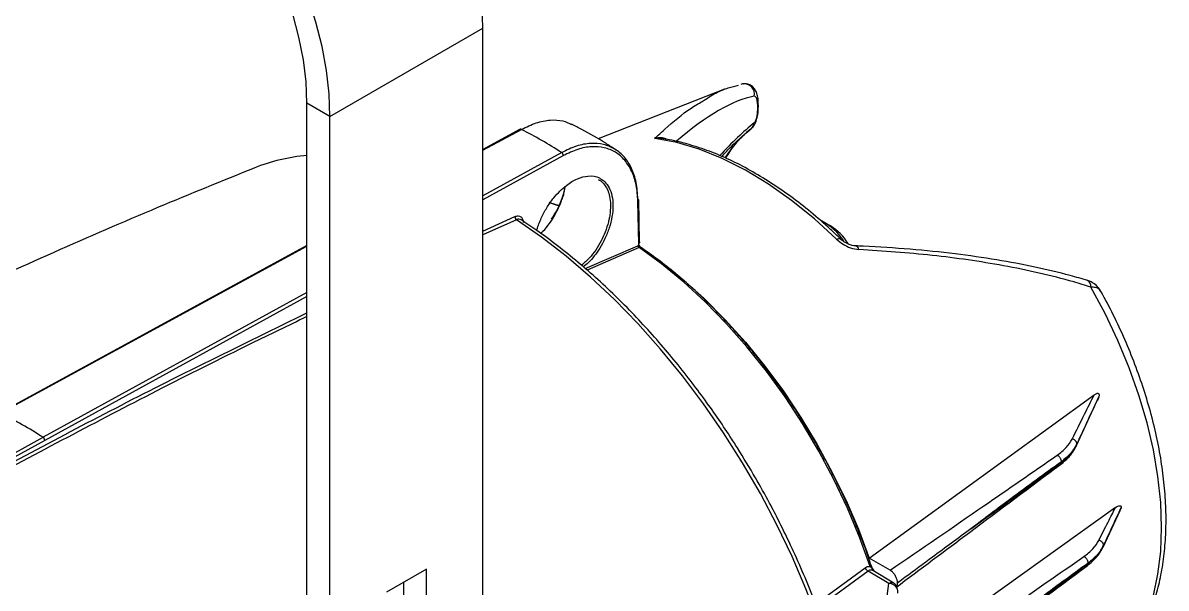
# Model space of a CAD drawing. Extents: x 17.3 to 113.1, y 4.8 to 84.5.
# Drawn here: x 82.8 to 89.4, y 69.1 to 72.37 of the extents above; entities that cross this region are included whole.
import ezdxf

# ---------------------------------------------------------------- set-up
doc = ezdxf.new("R2010")
doc.units = 0
doc.header["$MEASUREMENT"] = 0
doc.layers.add('OBJECT', color=7, linetype='CONTINUOUS')

msp = doc.modelspace()

# ---------------------------------------------------------------- linework, layer by layer
at = {"layer": 'OBJECT'}
for p, q in [((84.5727, 71.8285), (85.4566, 72.3387)), ((85.4566, 67.4403), (85.4566, 72.3387)), ((86.8509, 71.9854), (86.1208, 71.6992)), ((86.9559, 72.0163), (86.9447, 72.0137)), ((86.9558, 72.0163), (86.9528, 72.0156)), ((84.5727, 71.8285), (84.4398, 71.9052)), ((84.4398, 64.701), (84.4398, 71.9052)), ((87.0466, 71.8868), (87.0466, 71.8963)), ((84.5727, 64.5855), (84.5727, 71.8285)), ((87.043, 71.875), (87.043, 71.8844)), ((85.6718, 71.7544), (85.4566, 71.6372)), ((85.4566, 71.6329), (85.6788, 71.754)), ((85.911, 71.6199), (85.4566, 71.3704)), ((85.9208, 71.6021), (85.4566, 71.3471)), ((85.8916, 71.3127), (85.8401, 71.3297)), ((86.3567, 71.092), (86.3511, 71.3392)), ((86.3609, 71.1051), (86.3555, 71.3453)), ((85.4566, 71.1657), (85.6412, 71.2504)), ((85.6499, 71.2322), (85.4566, 71.1452)), ((87.4627, 71.1961), (87.4274, 71.2165)), ((84.4398, 71.083), (82.6662, 70.1163)), ((82.6732, 70.1158), (84.4398, 71.0787)), ((86.0462, 70.9504), (86.3498, 71.0822)), ((86.3583, 71.0714), (86.0573, 70.9407)), ((86.3567, 71.092), (86.3498, 71.0822)), ((84.4398, 70.812), (82.9165, 69.9754)), ((84.4398, 70.7887), (82.9263, 69.9575)), ((87.6862, 69.2774), (88.9861, 70.2211)), ((88.8841, 69.9286), (89.0032, 70.187)), ((81.9341, 69.4365), (82.9165, 69.9754)), ((82.9262, 69.9574), (81.9373, 69.4149)), ((82.9263, 69.9575), (82.9262, 69.9574)), ((88.8854, 69.9381), (88.8854, 69.9343)), ((88.7964, 69.8343), (88.7964, 69.832)), ((89.1088, 69.5691), (87.8361, 68.6602)), ((89.0384, 69.3447), (89.1347, 69.5522)), ((89.0397, 69.3516), (89.0397, 69.3507)), ((87.8074, 69.2075), (87.6862, 69.2774)), ((88.9508, 69.2487), (88.9508, 69.2476)), ((85.1307, 69.2143), (84.8987, 69.0804)), ((85.1307, 68.9464), (85.1307, 69.2143)), ((87.3762, 69.0122), (87.6631, 69.2224)), ((87.6805, 69.203), (87.3858, 68.9868)), ((87.7997, 69.1318), (87.6805, 69.203)), ((87.6919, 69.2299), (87.7105, 69.2084)), ((87.6976, 69.2368), (87.6974, 69.2373)), ((87.7156, 69.2013), (87.7064, 69.2065)), ((87.8295, 69.1325), (87.7084, 69.2059)), ((87.7168, 69.2009), (87.7123, 69.2085)), ((84.9977, 69.1375), (84.9977, 69.0232)), ((87.7259, 68.5573), (87.7997, 69.1318)), ((87.85, 69.134), (87.85, 69.1338))]:
    msp.add_line(p, q, dxfattribs=at)
at = {"layer": 'OBJECT', "flags": 128}
for points in [[(85.4566, 72.3387), (85.4515, 72.4688), (85.4363, 72.6037), (85.4111, 72.7422), (85.376, 72.8832), (85.3315, 73.0253), (85.2778, 73.1675), (85.2155, 73.3085), (85.1451, 73.4471), (85.0672, 73.5821), (84.9823, 73.7124), (84.8914, 73.8369), (84.7951, 73.9545), (84.6942, 74.0641), (84.5897, 74.1649), (84.4824, 74.256), (84.3732, 74.3366), (84.263, 74.4061)], [(84.5727, 71.8285), (84.5677, 71.9586), (84.5524, 72.0935), (84.5272, 72.232), (84.4921, 72.3729), (84.4476, 72.5151), (84.394, 72.6573), (84.3317, 72.7983), (84.2612, 72.9369), (84.1833, 73.0719), (84.0985, 73.2022), (84.0075, 73.3266), (83.9112, 73.4442), (83.8103, 73.5538), (83.7058, 73.6546), (83.5985, 73.7458), (83.4893, 73.8264), (83.3791, 73.8958)], [(84.4398, 71.9052), (84.4347, 72.0282), (84.4194, 72.1559), (84.3941, 72.2871), (84.3591, 72.4205), (84.3146, 72.5549), (84.2611, 72.6889), (84.1991, 72.8212), (84.1291, 72.9506), (84.052, 73.0759), (83.9684, 73.1957), (83.8791, 73.3091), (83.785, 73.4148), (83.687, 73.5118), (83.5861, 73.5993), (83.4831, 73.6764), (83.3791, 73.7423)], [(87.4984, 71.119), (87.3699, 71.2368), (87.2386, 71.3431), (87.1055, 71.4371), (86.9716, 71.5182), (86.8379, 71.5857), (86.7055, 71.639), (86.5753, 71.6779), (86.4484, 71.7019)], [(85.8393, 71.3329), (85.8413, 71.3323), (85.8972, 71.3145)], [(87.5094, 68.5406), (87.4557, 68.727), (87.3929, 68.9141), (87.3214, 69.1009), (87.2415, 69.2866), (87.1536, 69.4704), (87.058, 69.6513), (86.9552, 69.8286), (86.8456, 70.0014), (86.7299, 70.1689), (86.6085, 70.3304), (86.482, 70.485), (86.351, 70.6321), (86.216, 70.771), (86.0778, 70.901), (85.937, 71.0216), (85.7941, 71.1322), (85.6499, 71.2322)], [(87.4984, 71.119), (87.5054, 71.1219), (87.5115, 71.1233), (87.5166, 71.1233), (87.5205, 71.1217), (87.5215, 71.1209)], [(87.6919, 69.2299), (87.6309, 69.3986), (87.5609, 69.5665), (87.4824, 69.7324), (87.3958, 69.8955), (87.3018, 70.0546), (87.2008, 70.2086), (87.0935, 70.3568), (86.9806, 70.498), (86.8629, 70.6315), (86.741, 70.7563), (86.6157, 70.8717), (86.4879, 70.977), (86.3583, 71.0714)], [(86.3665, 71.0749), (86.4825, 70.9915), (86.6092, 70.8891), (86.7334, 70.7766), (86.8544, 70.6548), (86.9716, 70.5243), (87.084, 70.3861), (87.1911, 70.2409), (87.2921, 70.0897), (87.3865, 69.9334), (87.4736, 69.773), (87.553, 69.6096), (87.624, 69.444), (87.6862, 69.2774)], [(89.0422, 68.5916), (89.0482, 68.5964), (89.1224, 68.6666), (89.1879, 68.7489), (89.2442, 68.8425), (89.2908, 68.9469), (89.3275, 69.0612), (89.3538, 69.1846), (89.3697, 69.3161), (89.375, 69.4548), (89.3697, 69.5996), (89.3538, 69.7495), (89.3275, 69.9033), (89.2908, 70.0599), (89.2442, 70.2181), (89.1879, 70.3768), (89.1224, 70.5346), (89.0482, 70.6906), (88.9658, 70.8434)], [(87.6919, 69.2299), (87.6944, 69.2317), (87.6962, 69.2335), (87.6973, 69.2351), (87.6977, 69.2364), (87.6976, 69.2368)], [(87.711, 69.2067), (87.7113, 69.2069), (87.7119, 69.2077), (87.7122, 69.2082), (87.7122, 69.2086), (87.7119, 69.2087), (87.7114, 69.2087), (87.7105, 69.2084)], [(87.85, 69.1338), (87.8524, 69.1356), (87.8543, 69.137)]]:
    msp.add_lwpolyline(points, dxfattribs=at)
at = {"layer": 'OBJECT'}
for centre, radius, start, end in [((86.9649, 71.9575), 0.0595, 348.33522, 98.72377), ((87.0247, 71.8965), 0.022, 326.62751, 357.86925), ((87.0247, 71.8871), 0.022, 326.62732, 357.82104), ((85.6749, 71.7479), 0.00729, 57.71755, 115.30863), ((86.9717, 71.7975), 0.0517, 308.67817, 354.24066), ((84.2606, 69.0293), 3.0716, 57.50085, 62.50453), ((87.4156, 71.2381), 0.6625, 128.99775, 147.82029), ((84.5387, 70.5113), 1.0964, 95.10941, 111.59351), ((85.8981, 71.6012), 0.0228, 2.19241, 55.39194), ((86.3483, 71.3444), 0.00726, 7.14678, 67.21141), ((86.3484, 71.3457), 0.00706, 292.32229, 356.66853), ((85.6625, 71.2494), 0.0213, 177.2104, 233.80192), ((87.2483, 70.9132), 0.3519, 34.01858, 62.28005), ((87.2977, 70.9285), 0.3144, 32.05828, 58.33224), ((86.3636, 71.0623), 0.0105, 60.68549, 120.18528), ((87.6017, 71.0569), 0.0251, 7.25842, 75.06848), ((88.9305, 70.8497), 0.0359, 349.89193, 61.02162), ((81.2084, 67.2974), 3.1763, 57.46807, 62.53731), ((82.9037, 69.9569), 0.0225, 1.37939, 55.21489), ((87.7218, 69.2112), 0.0117, 193.73393, 227.0097)]:
    msp.add_arc(centre, radius, start, end, dxfattribs=at)
for centre, major_axis, ratio, start_param, end_param in [((85.369, 68.2037), (1.8234, 3.7243), 0.229586, 0.168538, 0.491273), ((86.2331, 69.5742), (1.1478, 2.3444), 0.229586, 0.459515, 0.64789), ((89.7532, 71.0114), (0.7659, 2.3851), 0.199933, 1.976046, 1.977174), ((90.0034, 71.1635), (0.7463, 2.324), 0.199933, 2.387846, 2.389797)]:
    msp.add_ellipse(centre, major_axis=major_axis, ratio=ratio, start_param=start_param, end_param=end_param, dxfattribs=at)
for points, knots in [([(86.7228, 71.9157), (86.7492, 71.9328), (86.8002, 71.9658), (86.8698, 71.9946), (86.9125, 72.0046), (86.9323, 72.0092)], [0, 0, 0, 0, 0.365893, 0.706692, 1, 1, 1, 1]), ([(87.0462, 71.8957), (87.0463, 71.9019), (87.0465, 71.9212), (87.0426, 71.946), (87.0348, 71.9713), (87.0223, 71.9925), (87.0033, 72.009), (86.9807, 72.0182), (86.9653, 72.0166), (86.9585, 72.0159)], [0, 0, 0, 0, 0.103248, 0.321276, 0.489573, 0.633299, 0.763184, 0.895607, 1, 1, 1, 1]), ([(86.4484, 71.7019), (86.4548, 71.7079), (86.474, 71.7259), (86.5437, 71.7887), (86.6299, 71.862), (86.7006, 71.9028), (86.7228, 71.9157)], [0, 0, 0, 0, 0.069072, 0.205279, 0.750349, 1, 1, 1, 1]), ([(87.043, 71.8844), (87.0425, 71.8961), (87.0413, 71.9198), (87.0342, 71.9419), (87.0265, 71.9444), (87.0231, 71.9454)], [0, 0, 0, 0, 0.351631, 0.714779, 1, 1, 1, 1]), ([(87.004, 71.7582), (87.0066, 71.76), (87.0158, 71.7666), (87.0265, 71.7837), (87.0368, 71.8083), (87.0432, 71.8377), (87.0464, 71.8644), (87.0463, 71.8795), (87.0462, 71.8862)], [0, 0, 0, 0, 0.070268, 0.245141, 0.446305, 0.645645, 0.842828, 1, 1, 1, 1]), ([(87.0231, 71.7923), (87.0246, 71.7938), (87.0277, 71.7968), (87.0322, 71.8058), (87.0363, 71.818), (87.04, 71.8343), (87.0426, 71.8545), (87.0429, 71.8678), (87.043, 71.875)], [0, 0, 0, 0, 0.132637, 0.266189, 0.387936, 0.535863, 0.751073, 1, 1, 1, 1]), ([(85.6788, 71.754), (85.7074, 71.7678), (85.7645, 71.7953), (85.8454, 71.8101), (85.915, 71.8077), (85.9516, 71.7901), (85.9677, 71.7825)], [0, 0, 0, 0, 0.265424, 0.530172, 0.7943, 1, 1, 1, 1]), ([(86.2224, 71.6366), (86.2033, 71.6491), (86.1388, 71.6912), (86.0539, 71.7403), (85.9877, 71.7735), (85.9681, 71.7833)], [0, 0, 0, 0, 0.229113, 0.771373, 1, 1, 1, 1]), ([(86.8346, 71.5973), (86.8505, 71.6142), (86.8954, 71.6618), (86.952, 71.7139), (86.9921, 71.7472), (87.0045, 71.7575)], [0, 0, 0, 0, 0.275695, 0.775918, 1, 1, 1, 1]), ([(86.8586, 71.5871), (86.8717, 71.6083), (86.8998, 71.6537), (86.9481, 71.7099), (86.9853, 71.741), (87.003, 71.7558)], [0, 0, 0, 0, 0.31536, 0.675098, 1, 1, 1, 1]), ([(86.4484, 71.7019), (86.4485, 71.7019), (86.46, 71.7056), (86.4818, 71.7091), (86.5052, 71.7039), (86.5172, 71.6985), (86.52, 71.6959), (86.5205, 71.6954)], [0, 0, 0, 0, 0.005273, 0.469835, 0.850703, 0.970344, 1, 1, 1, 1]), ([(86.4856, 71.7011), (86.4733, 71.7023), (86.4608, 71.7035), (86.4485, 71.7019), (86.4484, 71.7019)], [0, 0, 0, 0, 0.988035, 1, 1, 1, 1]), ([(87.5214, 71.1209), (87.5019, 71.1396), (87.4455, 71.1936), (87.3498, 71.2767), (87.2344, 71.3669), (87.1174, 71.4476), (86.9996, 71.5185), (86.8815, 71.5791), (86.7639, 71.6291), (86.6474, 71.6676), (86.5546, 71.6907), (86.5014, 71.6986), (86.4856, 71.701)], [0, 0, 0, 0, 0.058808, 0.170404, 0.282079, 0.393826, 0.505642, 0.617516, 0.729423, 0.841298, 0.953059, 1, 1, 1, 1]), ([(86.2187, 71.64), (86.1973, 71.6505), (86.1547, 71.6714), (86.0784, 71.6757), (85.9965, 71.6612), (85.9395, 71.6337), (85.911, 71.6199)], [0, 0, 0, 0, 0.249137, 0.498822, 0.749093, 1, 1, 1, 1]), ([(86.3511, 71.3392), (86.3488, 71.371), (86.3443, 71.4344), (86.3174, 71.5141), (86.2771, 71.5786), (86.2231, 71.6249), (86.1581, 71.6514), (86.0841, 71.6567), (86.004, 71.6422), (85.9485, 71.6155), (85.9208, 71.6021)], [0, 0, 0, 0, 0.125666, 0.250539, 0.37567, 0.500227, 0.625486, 0.75002, 0.875177, 1, 1, 1, 1]), ([(86.3511, 71.3511), (86.3488, 71.3843), (86.3442, 71.4492), (86.3164, 71.5304), (86.2761, 71.5971), (86.2378, 71.6258), (86.2187, 71.64)], [0, 0, 0, 0, 0.256106, 0.501078, 0.751626, 1, 1, 1, 1]), ([(84.1358, 71.5305), (83.9496, 71.455), (83.5618, 71.2979), (82.9769, 71.0446), (82.3807, 70.7736), (81.8388, 70.5162), (81.4981, 70.3442), (81.3529, 70.2709)], [0, 0, 0, 0, 0.197773, 0.411812, 0.626085, 0.840554, 1, 1, 1, 1]), ([(85.7683, 71.1691), (85.7694, 71.1741), (85.7753, 71.2006), (85.7958, 71.2485), (85.8274, 71.3076), (85.8738, 71.3723), (85.9328, 71.4307), (86.0017, 71.4721), (86.068, 71.4888), (86.1139, 71.4846), (86.1336, 71.4699), (86.1358, 71.4682)], [0, 0, 0, 0, 0.025775, 0.137946, 0.244843, 0.344697, 0.519202, 0.661237, 0.803272, 0.977779, 1, 1, 1, 1]), ([(85.7891, 71.1539), (85.7937, 71.1577), (85.8262, 71.185), (85.8642, 71.2439), (85.8956, 71.3048), (85.9083, 71.3362), (85.9142, 71.353), (85.917, 71.3617), (85.9184, 71.3661), (85.9191, 71.3683), (85.9194, 71.3694), (85.9196, 71.37), (85.9197, 71.3702), (85.9197, 71.3704), (85.9197, 71.3705), (85.9198, 71.3705), (85.9198, 71.3705), (85.9198, 71.3705), (85.9198, 71.3705), (85.9198, 71.3705), (85.9198, 71.3705), (85.9198, 71.3705), (85.9232, 71.374), (85.922, 71.3855), (85.9295, 71.4036), (85.9303, 71.4173), (85.9308, 71.4246)], [0, 0, 0, 0, 0.061774, 0.434324, 0.608863, 0.705435, 0.756041, 0.781923, 0.795008, 0.801587, 0.804885, 0.806537, 0.807363, 0.807776, 0.807983, 0.808087, 0.808139, 0.808164, 0.808177, 0.808183, 0.808187, 0.808188, 0.808191, 0.84849, 0.919928, 1, 1, 1, 1]), ([(86.1358, 71.4682), (86.144, 71.4631), (86.1635, 71.4509), (86.1862, 71.418), (86.203, 71.3715), (86.2089, 71.3144), (86.2033, 71.251), (86.1871, 71.1861), (86.1624, 71.1241), (86.1237, 71.054), (86.0805, 70.995), (86.0455, 70.9671), (86.036, 70.9594)], [0, 0, 0, 0, 0.0714844, 0.1699166, 0.2732039, 0.3791031, 0.4850036, 0.5882941, 0.6867305, 0.7786811, 0.9393721, 1, 1, 1, 1]), ([(86.1239, 71.4643), (86.1271, 71.4624), (86.1346, 71.458), (86.1548, 71.4409), (86.1749, 71.4111), (86.1894, 71.3653), (86.1916, 71.3351), (86.1927, 71.3191)], [0, 0, 0, 0, 0.076675, 0.180698, 0.540119, 0.757624, 1, 1, 1, 1]), ([(85.8528, 71.2347), (85.8633, 71.2515), (85.8857, 71.2877), (85.911, 71.3477), (85.9267, 71.3951), (85.9294, 71.4196), (85.9299, 71.424)], [0, 0, 0, 0, 0.275781, 0.593953, 0.928225, 1, 1, 1, 1]), ([(86.1927, 71.3191), (86.1925, 71.3057), (86.1922, 71.2823), (86.188, 71.2535), (86.1845, 71.2359), (86.1824, 71.2268), (86.1764, 71.2022), (86.1637, 71.1627), (86.1302, 71.0901), (86.084, 71.0183), (86.0404, 70.9824), (86.0245, 70.9694)], [0, 0, 0, 0, 0.112962, 0.196078, 0.227699, 0.251113, 0.266321, 0.418662, 0.552271, 0.837445, 1, 1, 1, 1]), ([(85.6412, 71.2504), (85.6476, 71.2524), (85.6603, 71.2563), (85.6759, 71.2506), (85.6868, 71.2371), (85.6885, 71.2228), (85.6894, 71.2157)], [0, 0, 0, 0, 0.250228, 0.500086, 0.750006, 1, 1, 1, 1]), ([(85.6767, 71.2313), (85.6728, 71.2332), (85.665, 71.2371), (85.655, 71.2338), (85.6499, 71.2322)], [0, 0, 0, 0, 0.500024, 1, 1, 1, 1]), ([(87.0297, 69.7417), (86.9956, 69.7994), (86.9479, 69.8801), (86.8732, 69.9961), (86.8082, 70.0931), (86.7278, 70.2062), (86.6407, 70.3217), (86.5467, 70.4388), (86.4469, 70.5553), (86.3422, 70.6695), (86.2332, 70.7804), (86.1206, 70.8867), (86.0049, 70.9879), (85.8868, 71.0829), (85.7771, 71.1646), (85.7066, 71.211), (85.6765, 71.2309)], [0, 0, 0, 0, 0.093701, 0.131201, 0.193452, 0.257919, 0.32692, 0.398768, 0.472782, 0.548419, 0.625296, 0.70313, 0.781713, 0.860888, 0.940536, 1, 1, 1, 1]), ([(86.3609, 71.1051), (86.3607, 71.1028), (86.3604, 71.0982), (86.3579, 71.0941), (86.3567, 71.092)], [0, 0, 0, 0, 0.497196, 1, 1, 1, 1]), ([(87.4984, 71.119), (87.5102, 71.1091), (87.5338, 71.0892), (87.5797, 71.0671), (87.6106, 71.0625), (87.6265, 71.0601)], [0, 0, 0, 0, 0.326541, 0.652944, 1, 1, 1, 1]), ([(87.608, 71.0812), (87.6077, 71.0812), (87.6024, 71.0811), (87.5878, 71.0837), (87.5647, 71.0914), (87.5414, 71.1043), (87.5261, 71.1156), (87.5215, 71.1208), (87.5215, 71.1209)], [0, 0, 0, 0, 0.012318, 0.22129, 0.459132, 0.739178, 0.996688, 1, 1, 1, 1]), ([(86.3498, 71.0822), (86.3501, 71.0812), (86.3509, 71.0794), (86.353, 71.0763), (86.3556, 71.0734), (86.3574, 71.0721), (86.3583, 71.0714)], [0, 0, 0, 0, 0.2577346, 0.5124762, 0.7590317, 1, 1, 1, 1]), ([(86.3686, 71.0715), (86.3679, 71.0721), (86.3664, 71.0732), (86.3643, 71.0753), (86.3624, 71.0776), (86.3603, 71.0807), (86.3583, 71.0845), (86.3569, 71.0881), (86.3564, 71.0902), (86.3561, 71.0904), (86.356, 71.0905)], [0, 0, 0, 0, 0.1014483, 0.2002735, 0.2963073, 0.3891415, 0.5650298, 0.7282193, 0.8808566, 1, 1, 1, 1]), ([(87.2479, 70.1534), (87.2479, 70.1534), (87.2266, 70.1861), (87.1815, 70.2511), (87.11, 70.3494), (87.0322, 70.4489), (86.9482, 70.5492), (86.859, 70.6479), (86.7655, 70.7438), (86.6684, 70.8355), (86.5683, 70.9221), (86.4682, 71.0017), (86.4011, 71.0486), (86.3686, 71.0713)], [0, 0, 0, 0, 0.0000722, 0.0863592, 0.175628, 0.2710904, 0.3703997, 0.4726079, 0.5769603, 0.6829251, 0.7901144, 0.8982438, 1, 1, 1, 1]), ([(88.9479, 70.881), (88.9143, 70.8908), (88.8146, 70.9197), (88.6402, 70.9608), (88.4188, 71.0026), (88.1782, 71.0369), (87.9208, 71.0631), (87.7282, 71.0757), (87.6228, 71.0805), (87.6081, 71.0811)], [0, 0, 0, 0, 0.079801, 0.236917, 0.403777, 0.582442, 0.772957, 0.968423, 1, 1, 1, 1]), ([(88.9658, 70.8434), (88.9332, 70.8533), (88.7701, 70.9032), (88.4669, 70.9705), (88.0513, 71.0312), (87.7683, 71.0505), (87.6265, 71.0601)], [0, 0, 0, 0, 0.077798, 0.389331, 0.69397, 1, 1, 1, 1]), ([(89.0258, 70.8151), (89.0249, 70.8173), (89.019, 70.8314), (88.9998, 70.8516), (88.974, 70.8721), (88.9547, 70.8779), (88.9474, 70.8801)], [0, 0, 0, 0, 0.069654, 0.448091, 0.792246, 1, 1, 1, 1]), ([(89.0247, 70.8146), (89.0235, 70.8178), (89.019, 70.8303), (88.9983, 70.8413), (88.9752, 70.8428), (88.9658, 70.8434)], [0, 0, 0, 0, 0.170405, 0.66318, 1, 1, 1, 1]), ([(89.0403, 68.592), (89.0503, 68.5994), (89.0862, 68.6263), (89.1406, 68.683), (89.2031, 68.7614), (89.2573, 68.8497), (89.3034, 68.9468), (89.341, 69.0523), (89.3698, 69.1655), (89.3895, 69.2859), (89.4001, 69.4124), (89.4014, 69.5442), (89.3935, 69.6804), (89.3766, 69.8202), (89.3507, 69.9625), (89.3162, 70.1066), (89.2732, 70.2515), (89.2222, 70.3965), (89.1632, 70.5406), (89.0984, 70.6809), (89.0499, 70.7714), (89.0263, 70.8155)], [0, 0, 0, 0, 0.020186, 0.07247, 0.125055, 0.17812, 0.231749, 0.285931, 0.340582, 0.395576, 0.450789, 0.506114, 0.561468, 0.616796, 0.672076, 0.727301, 0.782469, 0.837588, 0.892666, 0.947714, 1, 1, 1, 1]), ([(84.4398, 70.6723), (84.3324, 70.6207), (84.0435, 70.4817), (83.5826, 70.2493), (83.0563, 69.9762), (82.5377, 69.6975), (82.0188, 69.4105), (81.6729, 69.2115), (81.5009, 69.1126)], [0, 0, 0, 0, 0.1097841, 0.295318, 0.4705658, 0.646969, 0.824528, 1, 1, 1, 1]), ([(81.508, 69.1398), (81.8462, 69.3324), (82.5314, 69.7228), (83.5092, 70.2401), (84.1478, 70.5512), (84.4398, 70.6935)], [0, 0, 0, 0, 0.3459234, 0.700907, 1, 1, 1, 1]), ([(88.8587, 69.9653), (88.8824, 70.0131), (88.9246, 70.0984), (88.9673, 70.1836), (88.9861, 70.2211)], [0, 0, 0, 0, 0.559993, 1, 1, 1, 1]), ([(89.013, 70.2118), (88.9892, 70.1605), (88.9467, 70.069), (88.9041, 69.9781), (88.8854, 69.9381)], [0, 0, 0, 0, 0.5600093, 1, 1, 1, 1]), ([(88.8854, 69.9343), (88.9091, 69.9854), (88.9515, 70.0766), (88.9938, 70.1687), (89.0125, 70.2092)], [0, 0, 0, 0, 0.560013, 1, 1, 1, 1]), ([(88.9861, 70.2211), (88.9907, 70.2242), (88.9971, 70.2284), (89.0053, 70.2298), (89.0091, 70.2289), (89.0113, 70.2274), (89.0128, 70.2253), (89.0137, 70.2225), (89.0142, 70.2178), (89.0135, 70.2142), (89.013, 70.2118)], [0, 0, 0, 0, 0.401423, 0.570182, 0.633485, 0.697359, 0.744457, 0.7915, 0.861685, 1, 1, 1, 1]), ([(89.0125, 70.2092), (89.0103, 70.2018), (89.008, 70.1935), (89.0035, 70.1877), (89.0031, 70.1871)], [0, 0, 0, 0, 0.906359, 1, 1, 1, 1]), ([(87.3783, 69.9429), (87.3481, 69.9938), (87.306, 70.065), (87.2608, 70.1338), (87.2479, 70.1534)], [0, 0, 0, 0, 0.71531, 1, 1, 1, 1]), ([(82.9263, 69.9575), (82.9262, 69.9592), (82.9259, 69.9624), (82.9236, 69.9677), (82.9204, 69.9724), (82.9178, 69.9744), (82.9165, 69.9754)], [0, 0, 0, 0, 0.249999, 0.499999, 0.749999, 1, 1, 1, 1]), ([(87.6973, 69.237), (87.6957, 69.2419), (87.6797, 69.2931), (87.6437, 69.3889), (87.5905, 69.521), (87.5389, 69.6358), (87.4899, 69.7365), (87.439, 69.8354), (87.4002, 69.9041), (87.3783, 69.9429)], [0, 0, 0, 0, 0.0205672, 0.2140011, 0.400114, 0.5747173, 0.6988931, 0.8296708, 1, 1, 1, 1]), ([(88.7716, 69.8721), (88.7903, 69.8863), (88.8277, 69.9148), (88.8483, 69.9484), (88.8587, 69.9653)], [0, 0, 0, 0, 0.498895, 1, 1, 1, 1]), ([(88.7906, 69.8179), (88.8107, 69.8347), (88.8511, 69.8682), (88.8728, 69.9072), (88.8837, 69.9267)], [0, 0, 0, 0, 0.49863, 1, 1, 1, 1]), ([(88.8854, 69.9381), (88.8751, 69.9195), (88.8544, 69.8823), (88.8157, 69.8503), (88.7964, 69.8343)], [0, 0, 0, 0, 0.500039, 1, 1, 1, 1]), ([(88.7964, 69.832), (88.8157, 69.8478), (88.8544, 69.8793), (88.8751, 69.916), (88.8854, 69.9343)], [0, 0, 0, 0, 0.499961, 1, 1, 1, 1]), ([(88.8854, 69.9381), (88.885, 69.941), (88.8845, 69.9455), (88.8812, 69.9514), (88.8778, 69.9556), (88.8735, 69.9593), (88.8673, 69.9631), (88.8621, 69.9644), (88.8587, 69.9653)], [0, 0, 0, 0, 0.23958, 0.36844, 0.5, 0.631568, 0.760427, 1, 1, 1, 1]), ([(88.8815, 69.9233), (88.8823, 69.9243), (88.8847, 69.9274), (88.8851, 69.9315), (88.8854, 69.9343)], [0, 0, 0, 0, 0.304075, 1, 1, 1, 1]), ([(87.8074, 69.2075), (87.9877, 69.3314), (88.3099, 69.5526), (88.6305, 69.7744), (88.7716, 69.8721)], [0, 0, 0, 0, 0.560011, 1, 1, 1, 1]), ([(88.7964, 69.8343), (88.7961, 69.8378), (88.7957, 69.8431), (88.7926, 69.8507), (88.7894, 69.8564), (88.7855, 69.8616), (88.7796, 69.8675), (88.7748, 69.8703), (88.7716, 69.8721)], [0, 0, 0, 0, 0.239487, 0.368378, 0.5, 0.631622, 0.760515, 1, 1, 1, 1]), ([(87.8399, 69.1079), (87.9818, 69.2141), (88.2981, 69.4507), (88.6152, 69.6872), (88.7901, 69.8175)], [0, 0, 0, 0, 0.448744, 1, 1, 1, 1]), ([(88.7964, 69.8343), (88.6989, 69.7632), (88.5247, 69.6362), (88.3505, 69.5048), (88.2738, 69.447)], [0, 0, 0, 0, 0.559937, 1, 1, 1, 1]), ([(88.2738, 69.447), (88.3714, 69.5176), (88.5456, 69.6435), (88.7198, 69.7744), (88.7964, 69.832)], [0, 0, 0, 0, 0.5600636, 1, 1, 1, 1]), ([(88.79, 69.8176), (88.7909, 69.8183), (88.7929, 69.8197), (88.7957, 69.8242), (88.7961, 69.8289), (88.7964, 69.832)], [0, 0, 0, 0, 0.218195, 0.491747, 1, 1, 1, 1]), ([(87.5192, 68.5708), (87.5163, 68.5824), (87.4998, 68.6478), (87.463, 68.7676), (87.4089, 68.9288), (87.3489, 69.0868), (87.2847, 69.2402), (87.2228, 69.3752), (87.1647, 69.493), (87.1036, 69.611), (87.0572, 69.693), (87.0297, 69.7417)], [0, 0, 0, 0, 0.029452, 0.16668, 0.302733, 0.436694, 0.566311, 0.692657, 0.782437, 0.870863, 1, 1, 1, 1]), ([(89.1088, 69.5691), (89.113, 69.5718), (89.1216, 69.5774), (89.1315, 69.5807), (89.1374, 69.5796), (89.1396, 69.5782), (89.1409, 69.5759), (89.1414, 69.5734), (89.1413, 69.5718), (89.1412, 69.5711)], [0, 0, 0, 0, 0.347786, 0.698121, 0.777968, 0.858334, 0.911739, 0.965437, 1, 1, 1, 1]), ([(89.0121, 69.3799), (89.0299, 69.4152), (89.0618, 69.4783), (89.0944, 69.5413), (89.1088, 69.5691)], [0, 0, 0, 0, 0.55998, 1, 1, 1, 1]), ([(89.1412, 69.5711), (89.1223, 69.53), (89.0885, 69.4566), (89.0546, 69.3837), (89.0397, 69.3516)], [0, 0, 0, 0, 0.560014, 1, 1, 1, 1]), ([(89.0397, 69.3507), (89.0586, 69.3911), (89.0923, 69.4632), (89.1261, 69.5358), (89.1409, 69.5678)], [0, 0, 0, 0, 0.5600153, 1, 1, 1, 1]), ([(89.1409, 69.5678), (89.1406, 69.5661), (89.1397, 69.5616), (89.1373, 69.5561), (89.1351, 69.5532), (89.1345, 69.5523)], [0, 0, 0, 0, 0.301788, 0.803747, 1, 1, 1, 1]), ([(88.2738, 69.447), (88.2734, 69.4467), (88.1996, 69.3922), (88.0732, 69.2988), (87.9341, 69.196), (87.8681, 69.1473), (87.8546, 69.1373), (87.8543, 69.137)], [0, 0, 0, 0, 0.002912, 0.527889, 0.903607, 0.997536, 1, 1, 1, 1]), ([(88.926, 69.2865), (88.9445, 69.3007), (88.9815, 69.3293), (89.0019, 69.363), (89.0121, 69.3799)], [0, 0, 0, 0, 0.4992734, 1, 1, 1, 1]), ([(89.0397, 69.3516), (89.0394, 69.3547), (89.0388, 69.3594), (89.0354, 69.3655), (89.0318, 69.3698), (89.0274, 69.3736), (89.021, 69.3776), (89.0156, 69.379), (89.0121, 69.3799)], [0, 0, 0, 0, 0.239575, 0.368434, 0.5, 0.631563, 0.760421, 1, 1, 1, 1]), ([(88.945, 69.2336), (88.9651, 69.2503), (89.0053, 69.284), (89.0271, 69.3232), (89.038, 69.3428)], [0, 0, 0, 0, 0.498702, 1, 1, 1, 1]), ([(89.0397, 69.3516), (89.0294, 69.3332), (89.0087, 69.2962), (88.9701, 69.2646), (88.9508, 69.2487)], [0, 0, 0, 0, 0.500043, 1, 1, 1, 1]), ([(88.9508, 69.2476), (88.9701, 69.2635), (89.0087, 69.2953), (89.0294, 69.3323), (89.0397, 69.3507)], [0, 0, 0, 0, 0.499957, 1, 1, 1, 1]), ([(89.0358, 69.3393), (89.0365, 69.3403), (89.039, 69.3436), (89.0394, 69.3478), (89.0397, 69.3507)], [0, 0, 0, 0, 0.305021, 1, 1, 1, 1]), ([(87.9352, 68.6029), (88.1206, 68.7303), (88.4515, 68.9579), (88.781, 69.1861), (88.926, 69.2865)], [0, 0, 0, 0, 0.56001, 1, 1, 1, 1]), ([(88.9508, 69.2487), (88.8548, 69.1788), (88.6833, 69.054), (88.5118, 68.9249), (88.4364, 68.8681)], [0, 0, 0, 0, 0.5599417, 1, 1, 1, 1]), ([(88.4364, 68.8681), (88.5324, 68.9377), (88.7039, 69.0619), (88.8753, 69.1909), (88.9508, 69.2476)], [0, 0, 0, 0, 0.560058, 1, 1, 1, 1]), ([(88.9508, 69.2487), (88.9505, 69.2522), (88.95, 69.2575), (88.947, 69.2651), (88.9438, 69.2708), (88.9398, 69.276), (88.934, 69.2819), (88.9291, 69.2847), (88.926, 69.2865)], [0, 0, 0, 0, 0.239486, 0.368382, 0.500003, 0.63162, 0.760514, 1, 1, 1, 1]), ([(88.9444, 69.2332), (88.9452, 69.2339), (88.9472, 69.2353), (88.95, 69.2398), (88.9505, 69.2445), (88.9508, 69.2476)], [0, 0, 0, 0, 0.218204, 0.491746, 1, 1, 1, 1]), ([(87.6631, 69.2224), (87.6677, 69.2252), (87.6768, 69.2306), (87.6868, 69.2302), (87.6919, 69.2299)], [0, 0, 0, 0, 0.499406, 1, 1, 1, 1]), ([(87.6631, 69.2224), (87.664, 69.2204), (87.6658, 69.2163), (87.6701, 69.2107), (87.6751, 69.2059), (87.6787, 69.204), (87.6805, 69.203)], [0, 0, 0, 0, 0.245198, 0.500042, 0.75487, 1, 1, 1, 1]), ([(87.7064, 69.2065), (87.7034, 69.2074), (87.6973, 69.2092), (87.6883, 69.2081), (87.6831, 69.2047), (87.6805, 69.203)], [0, 0, 0, 0, 0.323982, 0.662193, 1, 1, 1, 1]), ([(87.7123, 69.2085), (87.7095, 69.2128), (87.7036, 69.2219), (87.6997, 69.2316), (87.6976, 69.2368)], [0, 0, 0, 0, 0.46906, 1, 1, 1, 1]), ([(87.85, 69.134), (87.8495, 69.1397), (87.8486, 69.1512), (87.8414, 69.1699), (87.8306, 69.1872), (87.8186, 69.2001), (87.8106, 69.2054), (87.8074, 69.2075)], [0, 0, 0, 0, 0.212706, 0.425419, 0.638709, 0.853371, 1, 1, 1, 1]), ([(87.9677, 68.5033), (88.1136, 68.6125), (88.4387, 68.8559), (88.7647, 69.0991), (88.9444, 69.2332)], [0, 0, 0, 0, 0.448756, 1, 1, 1, 1]), ([(87.7997, 69.1318), (87.7997, 69.1318), (87.7997, 69.1318), (87.7998, 69.1318), (87.8002, 69.132), (87.8014, 69.1328), (87.8062, 69.1353), (87.8151, 69.1377), (87.8234, 69.1378), (87.8262, 69.1345), (87.8262, 69.1344)], [0, 0, 0, 0, 0.001159, 0.003236, 0.010167, 0.03511, 0.129295, 0.493801, 0.989532, 1, 1, 1, 1]), ([(87.8485, 69.0997), (87.8465, 69.1039), (87.8424, 69.1123), (87.8305, 69.1225), (87.8159, 69.1297), (87.805, 69.1311), (87.7997, 69.1318)], [0, 0, 0, 0, 0.243823, 0.5, 0.756179, 1, 1, 1, 1]), ([(87.8525, 69.0758), (87.8525, 69.0774), (87.8527, 69.0804), (87.8521, 69.0866), (87.8509, 69.0938), (87.8489, 69.1023), (87.8458, 69.1115), (87.8411, 69.1205), (87.8347, 69.1286), (87.8289, 69.1326), (87.8261, 69.1346)], [0, 0, 0, 0, 0.107854, 0.205995, 0.30652, 0.419377, 0.550987, 0.698379, 0.851467, 1, 1, 1, 1]), ([(87.8443, 69.1137), (87.846, 69.1163), (87.8494, 69.1216), (87.8498, 69.1296), (87.85, 69.1338)], [0, 0, 0, 0, 0.483849, 1, 1, 1, 1]), ([(87.8543, 69.137), (87.8535, 69.1365), (87.8521, 69.1354), (87.8506, 69.1344), (87.85, 69.134)], [0, 0, 0, 0, 0.5599937, 1, 1, 1, 1])]:
    msp.add_open_spline(points, degree=3, knots=knots, dxfattribs=at)

doc.saveas('drawing.dxf')
